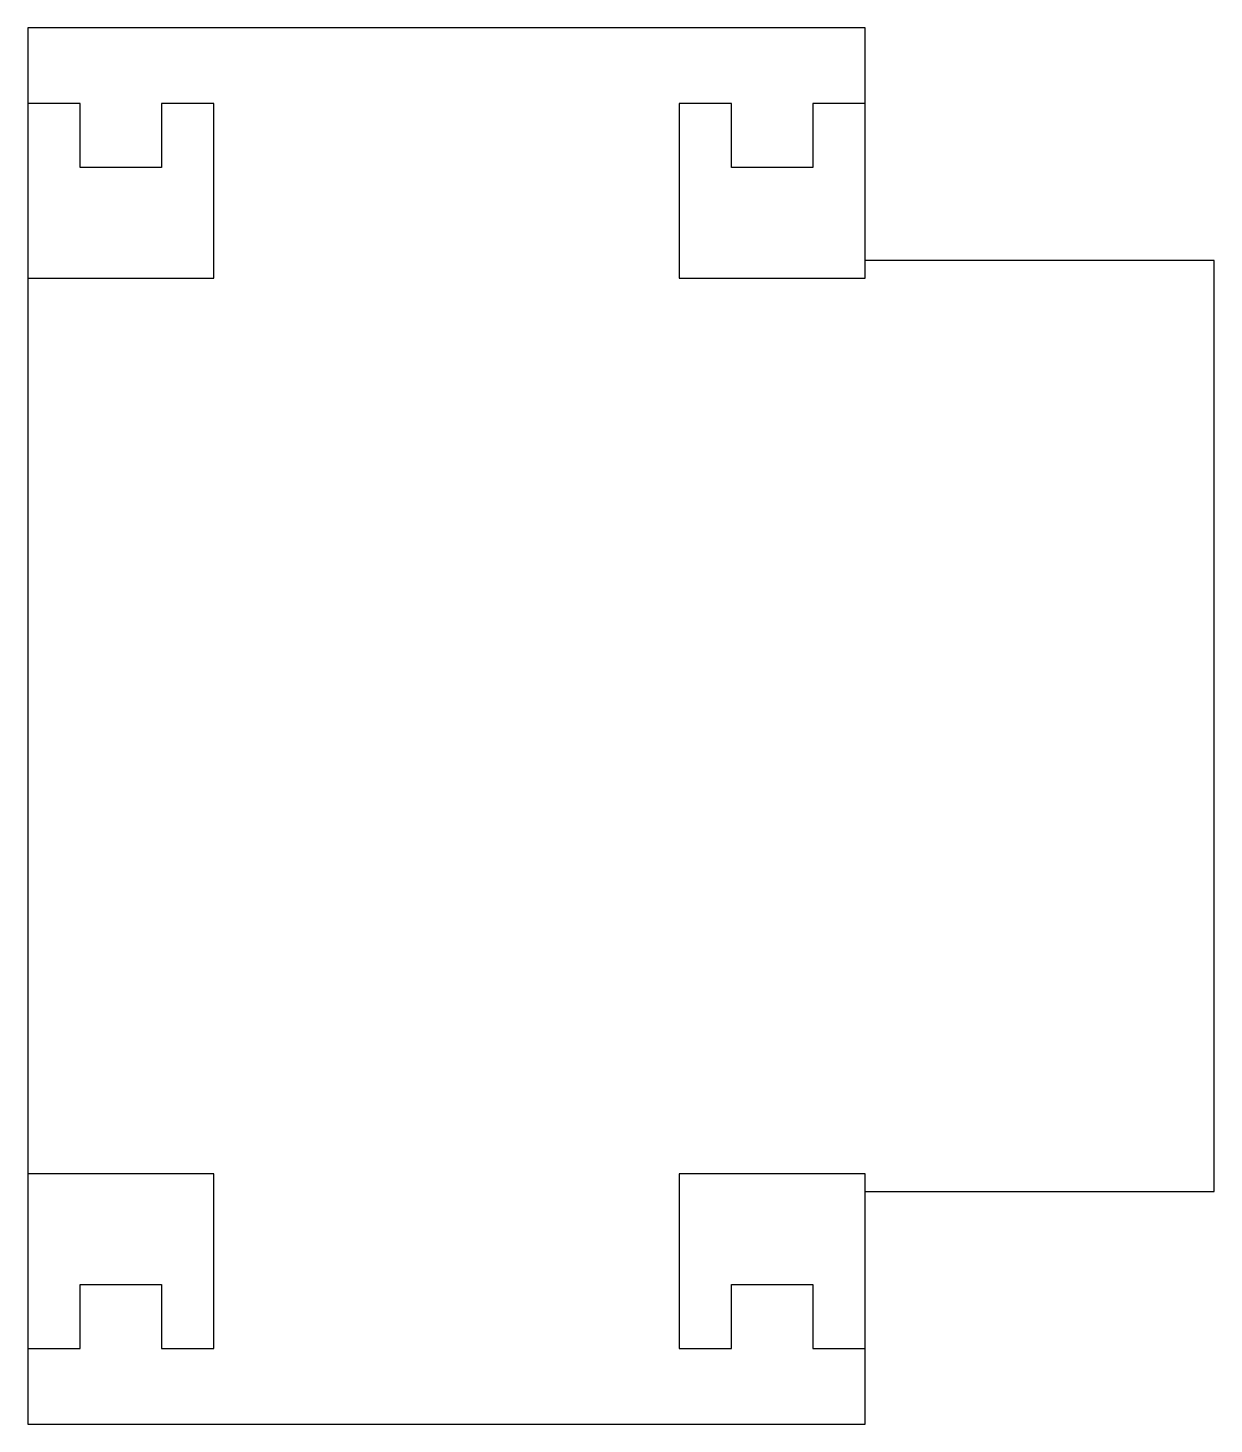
# Model space of a CAD drawing. Header units: millimetres. Extents: x 0 to 10.2, y 0 to 12.
import ezdxf

# ---------------------------------------------------------------- set-up
doc = ezdxf.new("R2010")
doc.units = ezdxf.units.MM

msp = doc.modelspace()

# ---------------------------------------------------------------- linework, layer by layer
at = {"color": 7, "linetype": 'Continuous'}
for p, q in [((7.2, 12), (0, 12)), ((0, 12), (0, 0)), ((7.2, 10), (7.2, 12)), ((0.45, 11.35), (0, 11.35)), ((0, 11.35), (0, 9.85)), ((0.45, 10.8), (0.45, 11.35)), ((1.6, 11.35), (1.15, 11.35)), ((1.15, 11.35), (1.15, 10.8)), ((1.6, 9.85), (1.6, 11.35)), ((6.05, 11.35), (5.6, 11.35)), ((5.6, 11.35), (5.6, 9.85)), ((6.05, 10.8), (6.05, 11.35)), ((7.2, 11.35), (6.75, 11.35)), ((6.75, 11.35), (6.75, 10.8)), ((7.2, 9.85), (7.2, 11.35)), ((1.15, 10.8), (0.45, 10.8)), ((6.75, 10.8), (6.05, 10.8)), ((10.2, 10), (7.2, 10)), ((10.2, 2), (10.2, 10)), ((0, 9.85), (1.6, 9.85)), ((5.6, 9.85), (7.2, 9.85)), ((1.6, 2.15), (0, 2.15)), ((0, 2.15), (0, 0.65)), ((1.6, 0.65), (1.6, 2.15)), ((7.2, 2.15), (5.6, 2.15)), ((5.6, 2.15), (5.6, 0.65)), ((7.2, 0.65), (7.2, 2.15)), ((7.2, 0), (7.2, 2)), ((7.2, 2), (10.2, 2)), ((0.45, 0.65), (0.45, 1.2)), ((0.45, 1.2), (1.15, 1.2)), ((1.15, 1.2), (1.15, 0.65)), ((6.05, 0.65), (6.05, 1.2)), ((6.05, 1.2), (6.75, 1.2)), ((6.75, 1.2), (6.75, 0.65)), ((0, 0.65), (0.45, 0.65)), ((1.15, 0.65), (1.6, 0.65)), ((5.6, 0.65), (6.05, 0.65)), ((6.75, 0.65), (7.2, 0.65)), ((0, 0), (7.2, 0))]:
    msp.add_line(p, q, dxfattribs=at)
at = {"color": 7, "linetype": 'Continuous', "lineweight": 15}
for p, q in [((7.2, 12), (0, 12)), ((0, 12), (0, 0)), ((7.2, 12), (7.2, 10)), ((7.2, 10), (10.2, 10)), ((10.2, 2), (10.2, 10)), ((10.2, 2), (7.2, 2)), ((7.2, 2), (7.2, 0)), ((0, 0), (7.2, 0))]:
    msp.add_line(p, q, dxfattribs=at)

doc.saveas('drawing.dxf')
